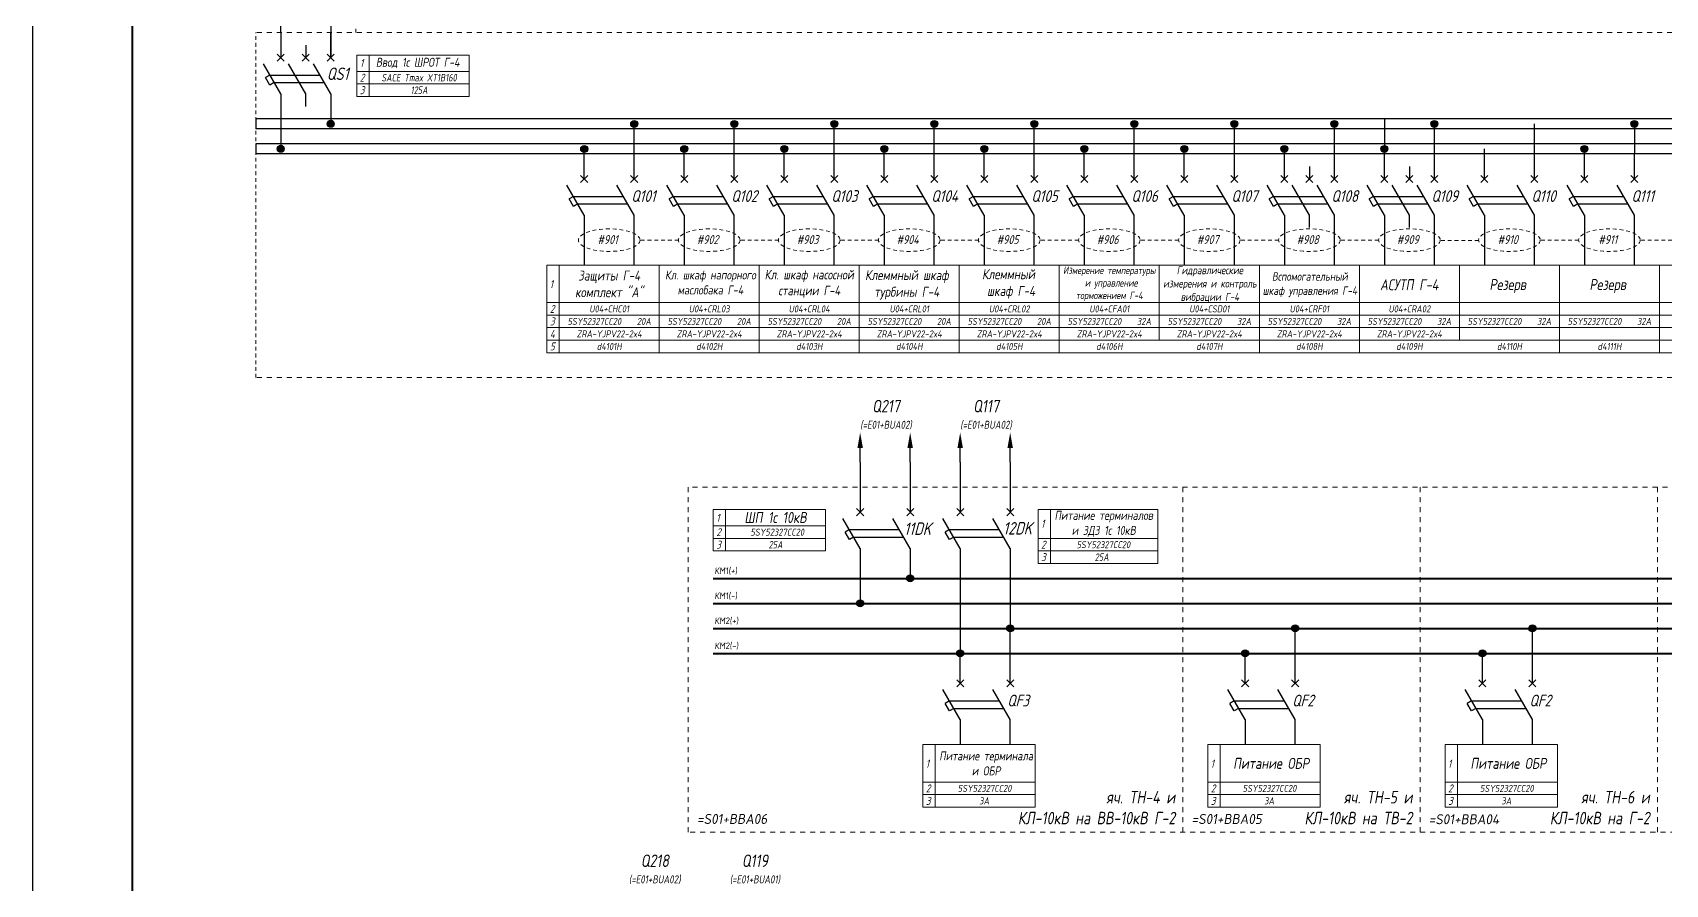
# Model space of a CAD drawing. Header units: millimetres. Extents: x 2704 to 4357, y 2919 to 4427.
# Drawn here: x 2704.2 to 3030.7, y 3757.2 to 3927.5 of the extents above; entities that cross this region are included whole.
import ezdxf
from ezdxf.enums import TextEntityAlignment as Align

# ---------------------------------------------------------------- set-up
doc = ezdxf.new("R2010")
doc.units = ezdxf.units.MM
doc.linetypes.add('JIS_02_0.7', pattern=[1.35, 0.75, -0.6])
doc.linetypes.add('JIS_02_1.0', pattern=[2, 1, -1])
doc.styles.add('eskdw', font='', dxfattribs={"oblique": 10})
doc.styles.get("Standard").update_dxf_attribs({"font": '', "oblique": 10, "height": 2.5})
doc.styles.add('Гост', font='', dxfattribs={"oblique": 10, "height": 1.4})
doc.styles.add('Шины', font='', dxfattribs={"oblique": 5, "height": 1.2})
doc.styles.get('eskdw').set_extended_font_data('GOST type A')
doc.styles.get('Standard').set_extended_font_data('GOST type A')
doc.styles.get('Гост').set_extended_font_data('GOST type A')
doc.styles.get('Шины').set_extended_font_data('GOST type B')

msp = doc.modelspace()

# ---------------------------------------------------------------- hatches: boundary and pattern name
for points in [[(2764.53, 3909.24, 1), (2763.13, 3909.24, 1)], [(2764.53, 3909.24, 1), (2763.13, 3909.24, 1)], [(2825.21, 3909.21, 1), (2823.81, 3909.21, 1)], [(2825.21, 3909.21, 1), (2823.81, 3909.21, 1)], [(2845.21, 3909.22, 1), (2843.81, 3909.22, 1)], [(2845.21, 3909.22, 1), (2843.81, 3909.22, 1)], [(2865.21, 3909.22, 1), (2863.81, 3909.22, 1)], [(2865.21, 3909.22, 1), (2863.81, 3909.22, 1)], [(2885.21, 3909.22, 1), (2883.81, 3909.22, 1)], [(2885.21, 3909.22, 1), (2883.81, 3909.22, 1)], [(2905.21, 3909.22, 1), (2903.81, 3909.22, 1)], [(2905.21, 3909.22, 1), (2903.81, 3909.22, 1)], [(2925.21, 3909.22, 1), (2923.81, 3909.22, 1)], [(2945.21, 3909.22, 1), (2943.81, 3909.22, 1)], [(2945.21, 3909.22, 1), (2943.81, 3909.22, 1)], [(2965.21, 3909.22, 1), (2963.81, 3909.22, 1)], [(2985.21, 3909.22, 1), (2983.81, 3909.22, 1)], [(3025.21, 3909.22, 1), (3023.81, 3909.22, 1)], [(3025.21, 3909.22, 1), (3023.81, 3909.22, 1)], [(2754.53, 3904.24, 1), (2753.13, 3904.24, 1)], [(2754.53, 3904.24, 1), (2753.13, 3904.24, 1)], [(2754.53, 3904.24, 1), (2753.13, 3904.24, 1)], [(2815.21, 3904.21, 1), (2813.81, 3904.21, 1)], [(2815.21, 3904.21, 1), (2813.81, 3904.21, 1)], [(2815.21, 3904.21, 1), (2813.81, 3904.21, 1)], [(2835.21, 3904.22, 1), (2833.81, 3904.22, 1)], [(2835.21, 3904.22, 1), (2833.81, 3904.22, 1)], [(2835.21, 3904.22, 1), (2833.81, 3904.22, 1)], [(2855.21, 3904.22, 1), (2853.81, 3904.22, 1)], [(2855.21, 3904.22, 1), (2853.81, 3904.22, 1)], [(2875.21, 3904.22, 1), (2873.81, 3904.22, 1)], [(2875.21, 3904.22, 1), (2873.81, 3904.22, 1)], [(2895.21, 3904.22, 1), (2893.81, 3904.22, 1)], [(2895.21, 3904.22, 1), (2893.81, 3904.22, 1)], [(2915.21, 3904.22, 1), (2913.81, 3904.22, 1)], [(2915.21, 3904.22, 1), (2913.81, 3904.22, 1)], [(2935.21, 3904.22, 1), (2933.81, 3904.22, 1)], [(2935.21, 3904.22, 1), (2933.81, 3904.22, 1)], [(2955.21, 3904.22, 1), (2953.81, 3904.22, 1)], [(2975.21, 3904.22, 1), (2973.81, 3904.22, 1)], [(3015.21, 3904.22, 1), (3013.81, 3904.22, 1)], [(3015.21, 3904.22, 1), (3013.81, 3904.22, 1)], [(3015.21, 3904.22, 1), (3013.81, 3904.22, 1)], [(2880.39, 3818.37, 1), (2878.99, 3818.37, 1)], [(2880.39, 3818.37, 1), (2878.99, 3818.37, 1)], [(2870.39, 3813.37, 1), (2868.99, 3813.37, 1)], [(2870.39, 3813.37, 1), (2868.99, 3813.37, 1)], [(2870.39, 3813.37, 1), (2868.99, 3813.37, 1)], [(2900.39, 3808.37, 1), (2898.99, 3808.37, 1)], [(2900.39, 3808.37, 1), (2898.99, 3808.37, 1)], [(2957.37, 3808.37, 1), (2955.97, 3808.37, 1)], [(2957.37, 3808.37, 1), (2955.97, 3808.37, 1)], [(3004.82, 3808.37, 1), (3003.42, 3808.37, 1)], [(3004.82, 3808.37, 1), (3003.42, 3808.37, 1)], [(2890.39, 3803.37, 1), (2888.99, 3803.37, 1)], [(2890.39, 3803.37, 1), (2888.99, 3803.37, 1)], [(2890.39, 3803.37, 1), (2888.99, 3803.37, 1)], [(2947.37, 3803.37, 1), (2945.97, 3803.37, 1)], [(2947.37, 3803.37, 1), (2945.97, 3803.37, 1)], [(2947.37, 3803.37, 1), (2945.97, 3803.37, 1)], [(2994.82, 3803.37, 1), (2993.42, 3803.37, 1)], [(2994.82, 3803.37, 1), (2993.42, 3803.37, 1)], [(2994.82, 3803.37, 1), (2993.42, 3803.37, 1)]]:
    msp.add_hatch(color=256).paths.add_polyline_path(points)

# ---------------------------------------------------------------- linework, layer by layer
for p, q in [((2704.22, 4427.05), (2704.22, 3586.05)), ((2753.83, 3927.46), (2753.83, 4165.07)), ((2763.83, 3932.46), (2763.83, 3922.46)), ((2753.83, 3927.46), (2753.83, 3922.46)), ((2763.83, 3922.46), (2763.83, 3927.46)), ((2758.83, 3924.96), (2758.83, 3922.46)), ((2753.83, 3915.22), (2750.37, 3921.22)), ((2753.12, 3921.75), (2754.54, 3923.17)), ((2754.54, 3921.75), (2753.12, 3923.17)), ((2758.83, 3915.22), (2755.37, 3921.22)), ((2758.12, 3921.75), (2759.54, 3923.17)), ((2759.54, 3921.75), (2758.12, 3923.17)), ((2763.83, 3915.22), (2760.37, 3921.22)), ((2763.12, 3921.75), (2764.54, 3923.17)), ((2764.54, 3921.75), (2763.12, 3923.17)), ((2751.67, 3918.97), (2750.8, 3918.47)), ((2751.67, 3916.97), (2750.8, 3918.47)), ((2751.23, 3919.72), (2751.23, 3919.72)), ((2751.23, 3919.72), (2751.23, 3919.72)), ((2751.67, 3918.97), (2761.67, 3918.97)), ((2761.23, 3919.72), (2761.23, 3919.72)), ((2752.53, 3917.47), (2751.67, 3916.97)), ((2752.53, 3917.47), (2762.53, 3917.47)), ((2753.83, 3915.22), (2753.83, 3904.22)), ((2758.83, 3912.72), (2758.83, 3915.22)), ((2763.83, 3915.22), (2763.83, 3909.22)), ((3298.83, 3910.24), (2748.83, 3910.24)), ((2748.83, 3910.24), (2748.83, 3908.24)), ((3298.83, 3908.24), (2748.83, 3908.24)), ((2824.51, 3903.21), (2824.51, 3909.21)), ((2824.51, 3903.21), (2824.51, 3909.21)), ((2824.51, 3903.21), (2824.51, 3909.21)), ((2844.51, 3903.22), (2844.51, 3909.22)), ((2844.51, 3903.22), (2844.51, 3909.22)), ((2844.51, 3903.22), (2844.51, 3909.22)), ((2864.51, 3903.22), (2864.51, 3909.22)), ((2864.51, 3903.22), (2864.51, 3909.22)), ((2864.51, 3903.22), (2864.51, 3909.22)), ((2884.51, 3903.22), (2884.51, 3909.22)), ((2884.51, 3903.22), (2884.51, 3909.22)), ((2884.51, 3903.22), (2884.51, 3909.22)), ((2904.51, 3903.22), (2904.51, 3909.22)), ((2904.51, 3903.22), (2904.51, 3909.22)), ((2904.51, 3903.22), (2904.51, 3909.22)), ((2924.51, 3903.22), (2924.51, 3909.22)), ((2924.51, 3903.22), (2924.51, 3909.22)), ((2924.51, 3903.22), (2924.51, 3909.22)), ((2944.51, 3903.22), (2944.51, 3909.22)), ((2944.51, 3903.22), (2944.51, 3909.22)), ((2944.51, 3903.22), (2944.51, 3909.22)), ((2944.51, 3903.22), (2944.51, 3909.22)), ((2964.51, 3903.22), (2964.51, 3909.22)), ((2964.51, 3903.22), (2964.51, 3909.22)), ((2964.51, 3903.22), (2964.51, 3909.22)), ((2974.51, 3910.22), (2974.51, 3904.22)), ((2984.51, 3903.22), (2984.51, 3909.22)), ((2984.51, 3903.22), (2984.51, 3909.22)), ((2984.51, 3903.22), (2984.51, 3909.22)), ((3004.51, 3903.22), (3004.51, 3909.22)), ((3004.51, 3903.22), (3004.51, 3909.22)), ((3004.51, 3903.22), (3004.51, 3909.22)), ((3024.51, 3909.22), (3024.51, 3903.22)), ((3298.83, 3905.24), (2748.83, 3905.24)), ((3298.83, 3905.24), (2748.83, 3905.24)), ((2748.83, 3905.24), (2748.83, 3903.24)), ((3298.83, 3903.24), (2748.83, 3903.24)), ((2814.51, 3903.21), (2814.51, 3904.21)), ((2814.51, 3903.21), (2814.51, 3904.21)), ((2814.51, 3898.22), (2814.51, 3903.22)), ((2824.51, 3898.22), (2824.51, 3903.22)), ((2824.51, 3898.22), (2824.51, 3903.22)), ((2834.51, 3903.22), (2834.51, 3904.22)), ((2834.51, 3903.22), (2834.51, 3904.22)), ((2834.51, 3898.22), (2834.51, 3903.22)), ((2844.51, 3898.22), (2844.51, 3903.22)), ((2844.51, 3898.22), (2844.51, 3903.22)), ((2854.51, 3903.22), (2854.51, 3904.22)), ((2854.51, 3903.22), (2854.51, 3904.22)), ((2854.51, 3898.22), (2854.51, 3903.22)), ((2864.51, 3898.22), (2864.51, 3903.22)), ((2864.51, 3898.22), (2864.51, 3903.22)), ((2874.51, 3903.22), (2874.51, 3904.22)), ((2874.51, 3903.22), (2874.51, 3904.22)), ((2874.51, 3898.22), (2874.51, 3903.22)), ((2884.51, 3898.22), (2884.51, 3903.22)), ((2884.51, 3898.22), (2884.51, 3903.22)), ((2894.51, 3903.22), (2894.51, 3904.22)), ((2894.51, 3903.22), (2894.51, 3904.22)), ((2894.51, 3898.22), (2894.51, 3903.22)), ((2904.51, 3898.22), (2904.51, 3903.22)), ((2904.51, 3898.22), (2904.51, 3903.22)), ((2914.51, 3903.22), (2914.51, 3904.22)), ((2914.51, 3903.22), (2914.51, 3904.22)), ((2914.51, 3898.22), (2914.51, 3903.22)), ((2924.51, 3898.22), (2924.51, 3903.22)), ((2924.51, 3898.22), (2924.51, 3903.22)), ((2934.51, 3903.22), (2934.51, 3904.22)), ((2934.51, 3903.22), (2934.51, 3904.22)), ((2934.51, 3903.22), (2934.51, 3903.52)), ((2934.51, 3898.22), (2934.51, 3903.22)), ((2944.51, 3898.22), (2944.51, 3903.22)), ((2944.51, 3898.22), (2944.51, 3903.22)), ((2954.51, 3903.22), (2954.51, 3904.22)), ((2954.51, 3903.22), (2954.51, 3904.22)), ((2954.51, 3898.22), (2954.51, 3903.22)), ((2964.51, 3898.22), (2964.51, 3903.22)), ((2964.51, 3898.22), (2964.51, 3903.22)), ((2974.51, 3903.22), (2974.51, 3904.22)), ((2974.51, 3903.22), (2974.51, 3904.22)), ((2974.51, 3898.22), (2974.51, 3903.22)), ((2984.51, 3898.22), (2984.51, 3903.22)), ((2984.51, 3898.22), (2984.51, 3903.22)), ((2994.51, 3898.22), (2994.51, 3904.22)), ((3004.51, 3898.22), (3004.51, 3903.22)), ((3004.51, 3898.22), (3004.51, 3903.22)), ((3014.51, 3898.22), (3014.51, 3904.22)), ((3014.51, 3903.22), (3014.51, 3904.22)), ((3024.51, 3898.22), (3024.51, 3903.22)), ((3024.51, 3898.22), (3024.51, 3903.22)), ((2813.8, 3897.52), (2815.22, 3898.93)), ((2815.22, 3897.52), (2813.8, 3898.93)), ((2823.8, 3897.52), (2825.22, 3898.93)), ((2825.22, 3897.52), (2823.8, 3898.93)), ((2833.8, 3897.52), (2835.22, 3898.93)), ((2835.22, 3897.52), (2833.8, 3898.93)), ((2843.8, 3897.52), (2845.22, 3898.93)), ((2845.22, 3897.52), (2843.8, 3898.93)), ((2853.8, 3897.52), (2855.22, 3898.93)), ((2855.22, 3897.52), (2853.8, 3898.93)), ((2863.8, 3897.52), (2865.22, 3898.93)), ((2865.22, 3897.52), (2863.8, 3898.93)), ((2873.8, 3897.52), (2875.22, 3898.93)), ((2875.22, 3897.52), (2873.8, 3898.93)), ((2883.8, 3897.52), (2885.22, 3898.93)), ((2885.22, 3897.52), (2883.8, 3898.93)), ((2893.8, 3897.52), (2895.22, 3898.93)), ((2895.22, 3897.52), (2893.8, 3898.93)), ((2903.8, 3897.52), (2905.22, 3898.93)), ((2905.22, 3897.52), (2903.8, 3898.93)), ((2913.8, 3897.52), (2915.22, 3898.93)), ((2915.22, 3897.52), (2913.8, 3898.93)), ((2923.8, 3897.52), (2925.22, 3898.93)), ((2925.22, 3897.52), (2923.8, 3898.93)), ((2933.8, 3897.52), (2935.22, 3898.93)), ((2935.22, 3897.52), (2933.8, 3898.93)), ((2943.8, 3897.52), (2945.22, 3898.93)), ((2945.22, 3897.52), (2943.8, 3898.93)), ((2953.8, 3897.52), (2955.22, 3898.93)), ((2955.22, 3897.52), (2953.8, 3898.93)), ((2958.8, 3897.52), (2960.22, 3898.93)), ((2960.22, 3897.52), (2958.8, 3898.93)), ((2959.51, 3900.72), (2959.51, 3898.22)), ((2963.8, 3897.52), (2965.22, 3898.93)), ((2965.22, 3897.52), (2963.8, 3898.93)), ((2973.8, 3897.52), (2975.22, 3898.93)), ((2975.22, 3897.52), (2973.8, 3898.93)), ((2978.8, 3897.52), (2980.22, 3898.93)), ((2980.22, 3897.52), (2978.8, 3898.93)), ((2979.51, 3900.72), (2979.51, 3898.22)), ((2983.8, 3897.52), (2985.22, 3898.93)), ((2985.22, 3897.52), (2983.8, 3898.93)), ((2993.8, 3897.52), (2995.22, 3898.93)), ((2995.22, 3897.52), (2993.8, 3898.93)), ((3003.8, 3897.52), (3005.22, 3898.93)), ((3005.22, 3897.52), (3003.8, 3898.93)), ((3013.8, 3897.52), (3015.22, 3898.93)), ((3015.22, 3897.52), (3013.8, 3898.93)), ((3023.8, 3897.52), (3025.22, 3898.93)), ((3025.22, 3897.52), (3023.8, 3898.93)), ((2814.51, 3890.99), (2811.05, 3896.99)), ((2824.51, 3890.99), (2821.05, 3896.99)), ((2821.91, 3895.49), (2821.91, 3895.49)), ((2834.51, 3890.99), (2831.05, 3896.99)), ((2844.51, 3890.99), (2841.05, 3896.99)), ((2841.91, 3895.49), (2841.91, 3895.49)), ((2854.51, 3890.99), (2851.05, 3896.99)), ((2864.51, 3890.99), (2861.05, 3896.99)), ((2861.91, 3895.49), (2861.91, 3895.49)), ((2874.51, 3890.99), (2871.04, 3896.99)), ((2884.51, 3890.99), (2881.04, 3896.99)), ((2881.91, 3895.49), (2881.91, 3895.49)), ((2894.51, 3890.99), (2891.04, 3896.99)), ((2904.51, 3890.99), (2901.04, 3896.99)), ((2901.91, 3895.49), (2901.91, 3895.49)), ((2914.51, 3890.99), (2911.04, 3896.99)), ((2924.51, 3890.99), (2921.04, 3896.99)), ((2921.91, 3895.49), (2921.91, 3895.49)), ((2934.51, 3890.99), (2931.04, 3896.99)), ((2944.51, 3890.99), (2941.04, 3896.99)), ((2941.91, 3895.49), (2941.91, 3895.49)), ((2954.51, 3890.99), (2951.04, 3896.99)), ((2959.51, 3890.99), (2956.04, 3896.99)), ((2964.51, 3890.99), (2961.04, 3896.99)), ((2961.91, 3895.49), (2961.91, 3895.49)), ((2974.51, 3890.99), (2971.04, 3896.99)), ((2979.51, 3890.99), (2976.04, 3896.99)), ((2984.51, 3890.99), (2981.04, 3896.99)), ((2981.91, 3895.49), (2981.91, 3895.49)), ((2994.51, 3890.99), (2991.04, 3896.99)), ((3004.51, 3890.99), (3001.04, 3896.99)), ((3001.91, 3895.49), (3001.91, 3895.49)), ((3014.51, 3890.99), (3011.04, 3896.99)), ((3024.51, 3890.99), (3021.04, 3896.99)), ((3021.91, 3895.49), (3021.91, 3895.49)), ((2812.34, 3894.74), (2811.48, 3894.24)), ((2812.34, 3892.74), (2811.48, 3894.24)), ((2812.34, 3894.74), (2822.34, 3894.74)), ((2813.21, 3893.24), (2812.34, 3892.74)), ((2813.21, 3893.24), (2823.21, 3893.24)), ((2832.34, 3894.74), (2831.48, 3894.24)), ((2832.34, 3892.74), (2831.48, 3894.24)), ((2832.34, 3894.74), (2842.34, 3894.74)), ((2833.21, 3893.24), (2832.34, 3892.74)), ((2833.21, 3893.24), (2843.21, 3893.24)), ((2852.34, 3894.74), (2851.48, 3894.24)), ((2852.34, 3892.74), (2851.48, 3894.24)), ((2852.34, 3894.74), (2862.34, 3894.74)), ((2853.21, 3893.24), (2852.34, 3892.74)), ((2853.21, 3893.24), (2863.21, 3893.24)), ((2872.34, 3894.74), (2871.48, 3894.24)), ((2872.34, 3892.74), (2871.48, 3894.24)), ((2872.34, 3894.74), (2882.34, 3894.74)), ((2873.21, 3893.24), (2872.34, 3892.74)), ((2873.21, 3893.24), (2883.21, 3893.24)), ((2892.34, 3894.74), (2891.48, 3894.24)), ((2892.34, 3892.74), (2891.48, 3894.24)), ((2892.34, 3894.74), (2902.34, 3894.74)), ((2893.21, 3893.24), (2892.34, 3892.74)), ((2893.21, 3893.24), (2903.21, 3893.24)), ((2912.34, 3894.74), (2911.48, 3894.24)), ((2912.34, 3892.74), (2911.48, 3894.24)), ((2912.34, 3894.74), (2922.34, 3894.74)), ((2913.21, 3893.24), (2912.34, 3892.74)), ((2913.21, 3893.24), (2923.21, 3893.24)), ((2932.34, 3894.74), (2931.48, 3894.24)), ((2932.34, 3892.74), (2931.48, 3894.24)), ((2932.34, 3894.74), (2942.34, 3894.74)), ((2933.21, 3893.24), (2932.34, 3892.74)), ((2933.21, 3893.24), (2943.21, 3893.24)), ((2952.34, 3894.74), (2951.48, 3894.24)), ((2952.34, 3892.74), (2951.48, 3894.24)), ((2952.34, 3894.74), (2962.34, 3894.74)), ((2953.21, 3893.24), (2952.34, 3892.74)), ((2953.21, 3893.24), (2963.21, 3893.24)), ((2972.34, 3894.74), (2971.48, 3894.24)), ((2972.34, 3892.74), (2971.48, 3894.24)), ((2972.34, 3894.74), (2982.34, 3894.74)), ((2973.21, 3893.24), (2972.34, 3892.74)), ((2973.21, 3893.24), (2983.21, 3893.24)), ((2992.34, 3894.74), (2991.48, 3894.24)), ((2992.34, 3892.74), (2991.48, 3894.24)), ((2992.34, 3894.74), (3002.34, 3894.74)), ((2993.21, 3893.24), (2992.34, 3892.74)), ((2993.21, 3893.24), (3003.21, 3893.24)), ((3012.34, 3894.74), (3011.48, 3894.24)), ((3012.34, 3892.74), (3011.48, 3894.24)), ((3012.34, 3894.74), (3022.34, 3894.74)), ((3013.21, 3893.24), (3012.34, 3892.74)), ((3013.21, 3893.24), (3023.21, 3893.24)), ((2814.51, 3890.99), (2814.51, 3885.99)), ((2824.51, 3885.99), (2824.51, 3890.99)), ((2834.51, 3890.99), (2834.51, 3885.99)), ((2844.51, 3885.99), (2844.51, 3890.99)), ((2854.51, 3890.99), (2854.51, 3885.99)), ((2864.51, 3885.99), (2864.51, 3890.99)), ((2874.51, 3890.99), (2874.51, 3885.99)), ((2884.51, 3885.99), (2884.51, 3890.99)), ((2894.51, 3890.99), (2894.51, 3885.99)), ((2904.51, 3885.99), (2904.51, 3890.99)), ((2914.51, 3890.99), (2914.51, 3885.99)), ((2924.51, 3885.99), (2924.51, 3890.99)), ((2934.51, 3890.99), (2934.51, 3885.99)), ((2944.51, 3885.99), (2944.51, 3890.99)), ((2954.51, 3890.99), (2954.51, 3885.99)), ((2959.51, 3888.49), (2959.51, 3890.99)), ((2964.51, 3885.99), (2964.51, 3890.99)), ((2974.51, 3890.99), (2974.51, 3885.99)), ((2979.51, 3888.49), (2979.51, 3890.99)), ((2984.51, 3885.99), (2984.51, 3890.99)), ((2994.51, 3890.99), (2994.51, 3885.99)), ((3004.51, 3885.99), (3004.51, 3890.99)), ((3014.51, 3890.99), (3014.51, 3885.99)), ((3024.51, 3885.99), (3024.51, 3890.99)), ((2814.51, 3885.99), (2814.51, 3880.99)), ((2824.51, 3880.99), (2824.51, 3885.99)), ((2834.51, 3885.99), (2834.51, 3880.99)), ((2844.51, 3880.99), (2844.51, 3885.99)), ((2854.51, 3885.99), (2854.51, 3880.99)), ((2864.51, 3880.99), (2864.51, 3885.99)), ((2874.51, 3885.99), (2874.51, 3880.99)), ((2884.51, 3880.99), (2884.51, 3885.99)), ((2894.51, 3885.99), (2894.51, 3880.99)), ((2904.51, 3880.99), (2904.51, 3885.99)), ((2914.51, 3885.99), (2914.51, 3880.99)), ((2924.51, 3880.99), (2924.51, 3885.99)), ((2934.51, 3885.99), (2934.51, 3880.99)), ((2944.51, 3880.99), (2944.51, 3885.99)), ((2954.51, 3885.99), (2954.51, 3880.99)), ((2964.51, 3880.99), (2964.51, 3885.99)), ((2974.51, 3885.99), (2974.51, 3880.99)), ((2984.51, 3880.99), (2984.51, 3885.99)), ((2994.51, 3885.99), (2994.51, 3880.99)), ((3004.51, 3880.99), (3004.51, 3885.99)), ((3014.51, 3885.99), (3014.51, 3880.99)), ((3024.51, 3880.99), (3024.51, 3885.99)), ((2869.69, 3841.61), (2869.69, 3844.44)), ((2879.69, 3841.61), (2879.69, 3844.44)), ((2889.69, 3841.61), (2889.69, 3844.44)), ((2899.69, 3841.61), (2899.69, 3844.44)), ((2869.69, 3841.61), (2869.69, 3831.61)), ((2879.69, 3841.61), (2879.69, 3831.61)), ((2889.69, 3841.61), (2889.69, 3836.61)), ((2899.69, 3841.61), (2899.69, 3831.61)), ((2889.69, 3836.61), (2889.69, 3831.61)), ((2869.69, 3824.37), (2866.23, 3830.37)), ((2868.99, 3830.9), (2870.4, 3832.32)), ((2870.4, 3830.9), (2868.99, 3832.32)), ((2879.69, 3824.37), (2876.23, 3830.37)), ((2878.99, 3830.9), (2880.4, 3832.32)), ((2880.4, 3830.9), (2878.99, 3832.32)), ((2889.69, 3824.37), (2886.23, 3830.37)), ((2888.99, 3830.9), (2890.4, 3832.32)), ((2890.4, 3830.9), (2888.99, 3832.32)), ((2899.69, 3824.37), (2896.23, 3830.37)), ((2898.99, 3830.9), (2900.4, 3832.32)), ((2900.4, 3830.9), (2898.99, 3832.32)), ((2867.53, 3828.12), (2866.66, 3827.62)), ((2867.53, 3826.12), (2866.66, 3827.62)), ((2867.1, 3828.87), (2867.1, 3828.87)), ((2867.1, 3828.87), (2867.1, 3828.87)), ((2867.53, 3828.12), (2877.53, 3828.12)), ((2868.39, 3826.62), (2867.53, 3826.12)), ((2868.39, 3826.62), (2878.39, 3826.62)), ((2877.1, 3828.87), (2877.1, 3828.87)), ((2887.53, 3828.12), (2886.66, 3827.62)), ((2887.53, 3826.12), (2886.66, 3827.62)), ((2887.1, 3828.87), (2887.1, 3828.87)), ((2887.1, 3828.87), (2887.1, 3828.87)), ((2887.53, 3828.12), (2897.53, 3828.12)), ((2888.39, 3826.62), (2887.53, 3826.12)), ((2888.39, 3826.62), (2898.39, 3826.62)), ((2897.1, 3828.87), (2897.1, 3828.87)), ((2869.69, 3824.37), (2869.69, 3813.39)), ((2879.69, 3824.37), (2879.69, 3818.37)), ((2889.69, 3824.37), (2889.69, 3803.37)), ((2899.69, 3824.37), (2899.69, 3808.37)), ((2899.69, 3802.37), (2899.69, 3808.37)), ((2899.69, 3802.37), (2899.69, 3808.37)), ((2899.69, 3802.37), (2899.69, 3808.37)), ((2956.67, 3802.37), (2956.67, 3808.37)), ((2956.67, 3802.37), (2956.67, 3808.37)), ((2956.67, 3802.37), (2956.67, 3808.37)), ((3004.12, 3802.37), (3004.12, 3808.37)), ((3004.12, 3802.37), (3004.12, 3808.37)), ((3004.12, 3802.37), (3004.12, 3808.37)), ((2889.69, 3802.37), (2889.69, 3803.37)), ((2889.69, 3802.37), (2889.69, 3803.37)), ((2946.67, 3802.37), (2946.67, 3803.37)), ((2946.67, 3802.37), (2946.67, 3803.37)), ((2994.12, 3802.37), (2994.12, 3803.37)), ((2994.12, 3802.37), (2994.12, 3803.37)), ((2889.69, 3797.37), (2889.69, 3802.37)), ((2899.69, 3797.37), (2899.69, 3802.37)), ((2899.69, 3797.37), (2899.69, 3802.37)), ((2946.67, 3797.37), (2946.67, 3802.37)), ((2956.67, 3797.37), (2956.67, 3802.37)), ((2956.67, 3797.37), (2956.67, 3802.37)), ((2994.12, 3797.37), (2994.12, 3802.37)), ((3004.12, 3797.37), (3004.12, 3802.37)), ((3004.12, 3797.37), (3004.12, 3802.37)), ((2888.99, 3796.67), (2890.4, 3798.08)), ((2890.4, 3796.67), (2888.99, 3798.08)), ((2898.99, 3796.67), (2900.4, 3798.08)), ((2900.4, 3796.67), (2898.99, 3798.08)), ((2945.96, 3796.67), (2947.38, 3798.08)), ((2947.38, 3796.67), (2945.96, 3798.08)), ((2955.96, 3796.67), (2957.38, 3798.08)), ((2957.38, 3796.67), (2955.96, 3798.08)), ((2993.41, 3796.67), (2994.82, 3798.08)), ((2994.82, 3796.67), (2993.41, 3798.08)), ((3003.41, 3796.67), (3004.82, 3798.08)), ((3004.82, 3796.67), (3003.41, 3798.08)), ((2889.69, 3790.14), (2886.23, 3796.14)), ((2887.53, 3793.89), (2886.66, 3793.39)), ((2887.53, 3793.89), (2897.53, 3793.89)), ((2899.69, 3790.14), (2896.23, 3796.14)), ((2897.1, 3794.64), (2897.1, 3794.64)), ((2946.67, 3790.14), (2943.21, 3796.14)), ((2944.5, 3793.89), (2943.64, 3793.39)), ((2944.5, 3793.89), (2954.5, 3793.89)), ((2956.67, 3790.14), (2953.21, 3796.14)), ((2954.07, 3794.64), (2954.07, 3794.64)), ((2994.12, 3790.14), (2990.65, 3796.14)), ((2991.95, 3793.89), (2991.09, 3793.39)), ((2991.95, 3793.89), (3001.95, 3793.89)), ((3004.12, 3790.14), (3000.65, 3796.14)), ((3001.52, 3794.64), (3001.52, 3794.64)), ((2887.53, 3791.89), (2886.66, 3793.39)), ((2888.39, 3792.39), (2887.53, 3791.89)), ((2888.39, 3792.39), (2898.39, 3792.39)), ((2944.5, 3791.89), (2943.64, 3793.39)), ((2945.37, 3792.39), (2944.5, 3791.89)), ((2945.37, 3792.39), (2955.37, 3792.39)), ((2991.95, 3791.89), (2991.09, 3793.39)), ((2992.82, 3792.39), (2991.95, 3791.89)), ((2992.82, 3792.39), (3002.82, 3792.39)), ((2889.69, 3790.14), (2889.69, 3785.14)), ((2899.69, 3785.14), (2899.69, 3790.14)), ((2946.67, 3790.14), (2946.67, 3785.14)), ((2956.67, 3785.14), (2956.67, 3790.14)), ((2994.12, 3790.14), (2994.12, 3785.14)), ((3004.12, 3785.14), (3004.12, 3790.14))]:
    msp.add_line(p, q)
at = {"lineweight": 40}
for p, q in [((2724.22, 3591.05), (2724.22, 4422.05)), ((2840.33, 3818.37), (3151.46, 3818.37)), ((2840.33, 3813.37), (3151.46, 3813.37)), ((2840.33, 3808.37), (3151.46, 3808.37)), ((2840.33, 3803.37), (3151.46, 3803.37))]:
    msp.add_line(p, q, dxfattribs=at)
at = {"linetype": 'JIS_02_0.7', "lineweight": 15}
for p, q in [((2768.83, 3927.46), (2768.83, 3996.42)), ((2748.83, 3858.5), (2748.83, 3927.46))]:
    msp.add_line(p, q, dxfattribs=at)
at = {"linetype": 'JIS_02_1.0', "lineweight": 15}
for p, q in [((3866.06, 3927.46), (2748.83, 3927.46)), ((3866.06, 3858.5), (2748.83, 3858.5)), ((2835.33, 3836.61), (2835.33, 3767.64)), ((3177.14, 3836.61), (2835.33, 3836.61)), ((2934.22, 3836.61), (2934.22, 3767.64)), ((2981.67, 3836.61), (2981.67, 3767.64)), ((3029.12, 3836.61), (3029.12, 3767.64)), ((3178.69, 3767.64), (2835.33, 3767.64))]:
    msp.add_line(p, q, dxfattribs=at)
at = {"lineweight": 9}
for p, q in [((2769.06, 3922.98), (2771.5, 3922.98)), ((2769.06, 3922.98), (2769.06, 3914.71)), ((2771.5, 3922.98), (2791.5, 3922.98)), ((2771.5, 3922.98), (2771.5, 3914.71)), ((2771.5, 3922.98), (2771.5, 3914.71)), ((2791.5, 3922.98), (2791.5, 3914.71)), ((2769.06, 3919.71), (2771.5, 3919.71)), ((2771.5, 3919.71), (2774.7, 3919.71)), ((2772.18, 3919.71), (2791.5, 3919.71)), ((2769.06, 3917.21), (2771.5, 3917.21)), ((2769.06, 3914.71), (2771.5, 3914.71)), ((2771.5, 3917.21), (2774.7, 3917.21)), ((2771.5, 3914.71), (2774.7, 3914.71)), ((2772.18, 3917.21), (2791.5, 3917.21)), ((2772.18, 3914.71), (2791.5, 3914.71)), ((2807.06, 3880.99), (2809.51, 3880.99)), ((2807.06, 3880.99), (2807.06, 3863.49)), ((2809.51, 3880.99), (2809.51, 3863.49)), ((2809.51, 3880.99), (3209.51, 3880.99)), ((2829.51, 3880.99), (2829.51, 3863.49)), ((2849.51, 3880.99), (2849.51, 3863.49)), ((2869.51, 3880.99), (2869.51, 3865.99)), ((2869.51, 3880.99), (2869.51, 3863.49)), ((2889.51, 3880.99), (2889.51, 3863.49)), ((2909.51, 3880.99), (2909.51, 3863.49)), ((2929.51, 3880.99), (2929.51, 3865.99)), ((2949.51, 3880.99), (2949.51, 3863.49)), ((2969.51, 3880.99), (2969.51, 3863.49)), ((2989.51, 3865.99), (2989.51, 3880.99)), ((2989.51, 3880.99), (2989.51, 3865.99)), ((2989.51, 3880.99), (2989.51, 3865.99)), ((2989.51, 3880.99), (2989.51, 3865.99)), ((2989.51, 3880.99), (2989.51, 3865.99)), ((3009.51, 3880.99), (3009.51, 3863.49)), ((3029.51, 3880.99), (3029.51, 3863.49)), ((2809.51, 3875.99), (2809.51, 3863.49)), ((2809.51, 3875.99), (2809.51, 3863.49)), ((2809.51, 3875.99), (2809.51, 3863.49)), ((2807.06, 3873.49), (2989.51, 3873.49)), ((2989.51, 3873.49), (3209.51, 3873.49)), ((2807.06, 3870.99), (2809.51, 3870.99)), ((2809.51, 3870.99), (2989.51, 3870.99)), ((2989.51, 3870.99), (3209.51, 3870.99)), ((2807.06, 3868.49), (2809.51, 3868.49)), ((2807.06, 3865.99), (2809.51, 3865.99)), ((2809.51, 3868.49), (2989.51, 3868.49)), ((2809.51, 3865.99), (2989.51, 3865.99)), ((2989.51, 3868.49), (3209.51, 3868.49)), ((2989.51, 3865.99), (3209.51, 3865.99)), ((2807.06, 3863.49), (2809.51, 3863.49)), ((2809.51, 3863.49), (2989.51, 3863.49)), ((2989.51, 3863.49), (3209.51, 3863.49)), ((2840.33, 3832.13), (2840.33, 3823.86)), ((2840.33, 3832.13), (2862.78, 3832.13)), ((2840.33, 3832.13), (2840.33, 3823.86)), ((2842.78, 3832.13), (2842.78, 3823.86)), ((2842.78, 3823.86), (2842.78, 3832.13)), ((2862.78, 3832.13), (2862.78, 3823.86)), ((2905.27, 3832.13), (2905.27, 3821.36)), ((2905.27, 3832.13), (2929.22, 3832.13)), ((2907.72, 3821.36), (2907.72, 3832.13)), ((2907.72, 3829.63), (2907.72, 3821.36)), ((2929.22, 3832.13), (2929.22, 3821.36)), ((2840.33, 3828.86), (2842.78, 3828.86)), ((2840.33, 3826.36), (2842.78, 3826.36)), ((2842.78, 3828.86), (2846.9, 3828.86)), ((2842.78, 3828.86), (2845.98, 3828.86)), ((2842.78, 3826.36), (2846.9, 3826.36)), ((2842.78, 3826.36), (2845.98, 3826.36)), ((2843.46, 3828.86), (2862.78, 3828.86)), ((2843.46, 3826.36), (2862.78, 3826.36)), ((2905.27, 3826.36), (2907.72, 3826.36)), ((2907.72, 3826.36), (2911.83, 3826.36)), ((2907.72, 3826.36), (2910.92, 3826.36)), ((2908.4, 3826.36), (2929.22, 3826.36)), ((2840.33, 3823.86), (2842.78, 3823.86)), ((2842.78, 3823.86), (2846.9, 3823.86)), ((2842.78, 3823.86), (2845.98, 3823.86)), ((2843.46, 3823.86), (2862.78, 3823.86)), ((2905.27, 3823.86), (2907.72, 3823.86)), ((2907.72, 3823.86), (2911.83, 3823.86)), ((2907.72, 3823.86), (2910.92, 3823.86)), ((2908.4, 3823.86), (2929.22, 3823.86)), ((2905.27, 3821.36), (2907.72, 3821.36)), ((2907.72, 3821.36), (2911.83, 3821.36)), ((2907.72, 3821.36), (2910.92, 3821.36)), ((2908.4, 3821.36), (2929.22, 3821.36)), ((2882.25, 3785.14), (2884.69, 3785.14)), ((2882.25, 3785.14), (2882.25, 3772.64)), ((2884.69, 3785.14), (2884.69, 3772.64)), ((2884.69, 3785.14), (2884.69, 3772.64)), ((2884.69, 3785.14), (2904.69, 3785.14)), ((2904.69, 3785.14), (2904.69, 3772.64)), ((2939.22, 3785.14), (2941.67, 3785.14)), ((2939.22, 3785.14), (2939.22, 3772.64)), ((2941.67, 3785.14), (2941.67, 3772.64)), ((2941.67, 3785.14), (2941.67, 3772.64)), ((2941.67, 3785.14), (2961.67, 3785.14)), ((2961.67, 3785.14), (2961.67, 3772.64)), ((2986.67, 3785.14), (2989.12, 3785.14)), ((2986.67, 3785.14), (2986.67, 3772.64)), ((2989.12, 3785.14), (2989.12, 3772.64)), ((2989.12, 3785.14), (2989.12, 3772.64)), ((2989.12, 3785.14), (3009.12, 3785.14)), ((3009.12, 3785.14), (3009.12, 3772.64)), ((2882.25, 3777.64), (2904.69, 3777.64)), ((2884.69, 3780.14), (2884.69, 3772.64)), ((2884.69, 3780.14), (2884.69, 3772.64)), ((2884.69, 3780.14), (2884.69, 3772.64)), ((2939.22, 3777.64), (2961.67, 3777.64)), ((2941.67, 3780.14), (2941.67, 3772.64)), ((2941.67, 3780.14), (2941.67, 3772.64)), ((2941.67, 3780.14), (2941.67, 3772.64)), ((2986.67, 3777.64), (3009.12, 3777.64)), ((2989.12, 3780.14), (2989.12, 3772.64)), ((2989.12, 3780.14), (2989.12, 3772.64)), ((2989.12, 3780.14), (2989.12, 3772.64)), ((2882.25, 3775.14), (2884.69, 3775.14)), ((2884.69, 3775.14), (2904.69, 3775.14)), ((2939.22, 3775.14), (2941.67, 3775.14)), ((2941.67, 3775.14), (2961.67, 3775.14)), ((2986.67, 3775.14), (2989.12, 3775.14)), ((2989.12, 3775.14), (3009.12, 3775.14)), ((2882.25, 3772.64), (2884.69, 3772.64)), ((2884.69, 3772.64), (2904.69, 3772.64)), ((2939.22, 3772.64), (2941.67, 3772.64)), ((2941.67, 3772.64), (2961.67, 3772.64)), ((2986.67, 3772.64), (2989.12, 3772.64)), ((2989.12, 3772.64), (3009.12, 3772.64))]:
    msp.add_line(p, q, dxfattribs=at)
at = {"linetype": 'JIS_02_0.7', "lineweight": 13}
for p, q in [((2833.35, 3885.99), (2825.67, 3885.99)), ((2853.35, 3885.99), (2845.67, 3885.99)), ((2873.35, 3885.99), (2865.67, 3885.99)), ((2893.35, 3885.99), (2885.67, 3885.99)), ((2913.35, 3885.99), (2905.67, 3885.99)), ((2933.35, 3885.99), (2925.67, 3885.99)), ((2953.35, 3885.99), (2945.67, 3885.99)), ((2973.35, 3885.99), (2965.67, 3885.99)), ((2993.35, 3885.94), (2985.67, 3885.94)), ((3013.35, 3885.99), (3005.67, 3885.99)), ((3033.35, 3885.99), (3025.67, 3885.99))]:
    msp.add_line(p, q, dxfattribs=at)
at = {"ltscale": 5}
for points in [[(2869.69, 3847.51, 0, 1.09, 0), (2869.69, 3844.44, 0, 1.09, 0)], [(2879.69, 3847.51, 0, 1.09, 0), (2879.69, 3844.44, 0, 1.09, 0)], [(2889.69, 3847.51, 0, 1.09, 0), (2889.69, 3844.44, 0, 1.09, 0)], [(2899.69, 3847.51, 0, 1.09, 0), (2899.69, 3844.44, 0, 1.09, 0)]]:
    msp.add_lwpolyline(points, format="xyseb", dxfattribs=at)
for centre in [(2763.83, 3909.24), (2763.83, 3909.24), (2824.51, 3909.21), (2824.51, 3909.21), (2844.51, 3909.22), (2844.51, 3909.22), (2864.51, 3909.22), (2864.51, 3909.22), (2884.51, 3909.22), (2884.51, 3909.22), (2904.51, 3909.22), (2904.51, 3909.22), (2924.51, 3909.22), (2944.51, 3909.22), (2944.51, 3909.22), (2964.51, 3909.22), (2984.51, 3909.22), (3024.51, 3909.22), (3024.51, 3909.22), (2753.83, 3904.24), (2753.83, 3904.24), (2753.83, 3904.24), (2814.51, 3904.21), (2814.51, 3904.21), (2814.51, 3904.21), (2834.51, 3904.22), (2834.51, 3904.22), (2834.51, 3904.22), (2854.51, 3904.22), (2854.51, 3904.22), (2874.51, 3904.22), (2874.51, 3904.22), (2894.51, 3904.22), (2894.51, 3904.22), (2914.51, 3904.22), (2914.51, 3904.22), (2934.51, 3904.22), (2934.51, 3904.22), (2954.51, 3904.22), (2974.51, 3904.22), (3014.51, 3904.22), (3014.51, 3904.22), (3014.51, 3904.22), (2879.69, 3818.37), (2879.69, 3818.37), (2869.69, 3813.37), (2869.69, 3813.37), (2869.69, 3813.37), (2899.69, 3808.37), (2899.69, 3808.37), (2956.67, 3808.37), (2956.67, 3808.37), (3004.12, 3808.37), (3004.12, 3808.37), (2889.69, 3803.37), (2889.69, 3803.37), (2889.69, 3803.37), (2946.67, 3803.37), (2946.67, 3803.37), (2946.67, 3803.37), (2994.12, 3803.37), (2994.12, 3803.37), (2994.12, 3803.37)]:
    msp.add_circle(centre, 0.7)
at = {"linetype": 'JIS_02_0.7', "lineweight": 13}
for centre in [(2819.51, 3885.99), (2839.51, 3885.99), (2859.51, 3885.99), (2879.51, 3885.99), (2899.51, 3885.99), (2919.51, 3885.99), (2939.51, 3885.99), (2959.51, 3885.99), (2979.51, 3885.99), (2999.51, 3885.99), (3019.51, 3885.99)]:
    msp.add_ellipse(centre, major_axis=(6.16, 0), ratio=0.365853, dxfattribs=at)

# ---------------------------------------------------------------- texts
at = {"lineweight": 9, "style": 'eskdw', "oblique": 15}
for s, p in [('1', (2769.68, 3920.62)), ('2', (2769.64, 3917.66)), ('3', (2769.64, 3915.16)), ('1', (2807.61, 3876.39)), ('2', (2807.65, 3871.44)), ('3', (2807.65, 3868.94)), ('5', (2807.65, 3863.94)), ('4', (2807.65, 3866.44)), ('1', (2840.92, 3829.68)), ('1', (2905.86, 3828.51)), ('2', (2840.92, 3826.81)), ('3', (2840.92, 3824.31)), ('2', (2905.86, 3824.31)), ('3', (2905.86, 3821.81)), ('1', (2882.8, 3780.54)), ('1', (2939.77, 3780.54)), ('1', (2987.22, 3780.54)), ('2', (2882.83, 3775.59)), ('3', (2882.83, 3773.09)), ('2', (2939.81, 3775.59)), ('3', (2939.81, 3773.09)), ('2', (2987.26, 3775.59)), ('3', (2987.26, 3773.09))]:
    msp.add_text(s, height=1.6, dxfattribs=at).set_placement(p)
at = {"style": 'eskdw', "oblique": 15}
for s, height, p in [('QS1', 2.5, (2763.02, 3917.99)), ('Q101', 2.355, (2823.91, 3893.62)), ('Q102', 2.355, (2843.91, 3893.62)), ('Q103', 2.355, (2863.91, 3893.62)), ('Q104', 2.355, (2883.9, 3893.62)), ('Q105', 2.355, (2903.9, 3893.62)), ('Q106', 2.355, (2923.9, 3893.62)), ('Q107', 2.355, (2943.9, 3893.62)), ('Q108', 2.355, (2963.9, 3893.62)), ('Q109', 2.355, (2983.9, 3893.62)), ('Q110', 2.355, (3003.9, 3893.62)), ('Q111', 2.355, (3023.9, 3893.62)), ('11DK', 2.5, (2878.45, 3827.05)), ('12DK', 2.5, (2898.26, 3827.14)), ('QF3', 2.355, (2899.09, 3792.77)), ('QF2', 2.355, (2956.07, 3792.77)), ('QF2', 2.355, (3003.51, 3792.77))]:
    msp.add_text(s, height=height, dxfattribs=at).set_placement(p)
at = {"lineweight": 9, "style": 'eskdw', "oblique": 15}
for s, p in [('#901', (2819.15, 3886.09)), ('#902', (2839.15, 3886.09)), ('#903', (2859.15, 3886.09)), ('#904', (2879.15, 3886.09)), ('#905', (2899.15, 3886.09)), ('#906', (2919.15, 3886.09)), ('#907', (2939.15, 3886.09)), ('#908', (2959.15, 3886.09)), ('#909', (2979.15, 3886.09)), ('#910', (2999.15, 3886.09)), ('#911', (3019.15, 3886.09))]:
    msp.add_text(s, height=1.8, dxfattribs=at).set_placement(p, align=Align.MIDDLE_CENTER)
at = {"lineweight": 9}
for s, width, insert, char_height, attachment_point, style in [('Ввод 1с ШРОТ Г-4', 23.4273, (2781.22, 3921.4), 1.8, 5, 'Гост'), ('Резерв', 20, (2999.18, 3876.82), 2.2, 5, 'Гост'), ('Резерв', 20, (3019.18, 3876.82), 2.2, 5, 'Гост'), ('ШП 1с 10кВ', 23.4273, (2852.76, 3830.55), 2.2, 5, 'Гост'), ('Питание терминалов \\Pи ЗДЗ 1с 10кВ', 59.116, (2918.39, 3829.28), 1.8, 5, 'Гост'), (' {\\H1.0833x;КМ1(+)}', 7.2274, (2839.8, 3820.56), 1.2, 1, 'Шины'), (' {\\H1.0833x;КМ1(-)}', 7.2274, (2839.8, 3815.56), 1.2, 1, 'Шины'), (' {\\H1.0833x;КМ2(+)}', 7.2274, (2839.8, 3810.56), 1.2, 1, 'Шины'), (' {\\H1.0833x;КМ2(-)}', 7.2274, (2839.8, 3805.56), 1.2, 1, 'Шины')]:
    msp.add_mtext_dynamic_manual_height_columns(s, width=width, gutter_width=6, heights=[0], dxfattribs=dict(at, insert=insert, char_height=char_height, attachment_point=attachment_point, style=style))
at = {"lineweight": 9, "attachment_point": 5}
for s, insert, char_height, width in [('{\\fGOST 2.304 type A|b0|i0|c0|p34;SACE Tmax XT1B160 }', (2781.5, 3918.46), 1.5, 20), ('{\\fGOST 2.304 type A|b0|i0|c0|p34;125\\fGOST 2.304 type A|b0|i0|c204|p34;А}', (2781.5, 3915.96), 1.5, 20), ('Защиты Г-4\\Pкомплект "А"', (2819.51, 3877.24), 2, 22.6797), ('{\\fGOST 2.304 type A|b0|i0|c204|p34;Измерение температуры\\P и управление \\Pторможением Г-4}', (2919.51, 3877.24), 1.5, 22.9108), ('{\\fGOST_type_A|b0|i0|c204|p2;Гидравлические измерения и контроль вибрации Г-4}', (2939.62, 3877.09), 1.6, 21.4575), ('{\\fGOST type A|b0|i0|c2|p18;Вспомогательный \\Pшкаф управления Г-4}', (2959.62, 3877.08), 1.7, 23.7212), ('{\\fGOST type A|b0|i0|c2|p18;АСУТП Г-4}', (2979.48, 3877.07), 2.2, 20), ('{\\fGOST 2.304 type A|b0|i0|c0|p34;U\\fGOST 2.304 type A|b0|i0|c204|p34;04\\fGOST 2.304 type A|b0|i0|c0|p34;+CHC01}', (2819.51, 3872.24), 1.4, 20), ('U04+CRL03', (2839.51, 3872.24), 1.4, 20), ('{\\fGOST 2.304 type A|b0|i0|c0|p34;U\\fGOST 2.304 type A|b0|i0|c204|p34;04\\fGOST 2.304 type A|b0|i0|c0|p34;+CRL04}', (2859.51, 3872.24), 1.4, 20), ('{\\fGOST 2.304 type A|b0|i0|c0|p34;U\\fGOST 2.304 type A|b0|i0|c204|p34;04\\fGOST 2.304 type A|b0|i0|c0|p34;+CRL01}', (2879.51, 3872.24), 1.4, 20), ('{\\fGOST 2.304 type A|b0|i0|c0|p34;U\\fGOST 2.304 type A|b0|i0|c204|p34;04\\fGOST 2.304 type A|b0|i0|c0|p34;+CRL02}', (2899.51, 3872.24), 1.4, 20), ('{\\fGOST 2.304 type A|b0|i0|c0|p34;U\\fGOST 2.304 type A|b0|i0|c204|p34;04\\fGOST 2.304 type A|b0|i0|c0|p34;+CFA01}', (2919.51, 3872.24), 1.4, 20), ('U04+CSD01', (2939.51, 3872.24), 1.4, 20), ('U04+CRF01', (2959.51, 3872.24), 1.4, 20), ('{\\fGOST 2.304 type A|b0|i0|c204|p34;5SY52327CC20    20А}', (2819.51, 3869.74), 1.4, 20), ('{\\fGOST 2.304 type A|b0|i0|c204|p34;5SY52327CC20    20А}', (2839.51, 3869.74), 1.4, 20), ('{\\fGOST 2.304 type A|b0|i0|c204|p34;5SY52327CC20    20А}', (2859.51, 3869.74), 1.4, 20), ('{\\fGOST 2.304 type A|b0|i0|c204|p34;5SY52327CC20    20А}', (2879.51, 3869.74), 1.4, 20), ('{\\fGOST 2.304 type A|b0|i0|c204|p34;5SY52327CC20    20А}', (2899.51, 3869.74), 1.4, 20), ('{\\fGOST 2.304 type A|b0|i0|c204|p34;5SY52327CC20    32А}', (2919.51, 3869.74), 1.4, 20), ('{\\fGOST 2.304 type A|b0|i0|c204|p34;5SY52327CC20    32А}', (2939.51, 3869.74), 1.4, 20), ('{\\fGOST 2.304 type A|b0|i0|c204|p34;5SY52327CC20    32А}', (2959.51, 3869.74), 1.4, 20), ('{\\fGOST 2.304 type A|b0|i0|c204|p34;5SY52327CC20    32А}', (2999.51, 3869.74), 1.4, 20), ('{\\fGOST 2.304 type A|b0|i0|c204|p34;5SY52327CC20    32А}', (3019.51, 3869.74), 1.4, 20), ('{\\fGOST 2.304 type A|b0|i0|c204|p34;ZRA-YJPV22-2x4}', (2819.51, 3867.24), 1.4, 20), ('{\\fGOST 2.304 type A|b0|i0|c204|p34;d4101\\fGOST 2.304 type A|b0|i0|c0|p34;H}', (2819.51, 3864.74), 1.4, 20), ('{\\fGOST 2.304 type A|b0|i0|c204|p34;ZRA-YJPV22-2x4}', (2839.51, 3867.24), 1.4, 20), ('{\\fGOST 2.304 type A|b0|i0|c204|p34;d4102\\fGOST 2.304 type A|b0|i0|c0|p34;H}', (2839.51, 3864.74), 1.4, 20), ('{\\fGOST 2.304 type A|b0|i0|c204|p34;ZRA-YJPV22-2x4}', (2859.51, 3867.24), 1.4, 20), ('{\\fGOST 2.304 type A|b0|i0|c204|p34;d4103\\fGOST 2.304 type A|b0|i0|c0|p34;H}', (2859.51, 3864.74), 1.4, 20), ('{\\fGOST 2.304 type A|b0|i0|c204|p34;ZRA-YJPV22-2x4}', (2879.51, 3867.24), 1.4, 20), ('{\\fGOST 2.304 type A|b0|i0|c204|p34;d4104\\fGOST 2.304 type A|b0|i0|c0|p34;H}', (2879.51, 3864.74), 1.4, 20), ('{\\fGOST 2.304 type A|b0|i0|c204|p34;ZRA-YJPV22-2x4}', (2899.51, 3867.24), 1.4, 20), ('{\\fGOST 2.304 type A|b0|i0|c204|p34;d4105\\fGOST 2.304 type A|b0|i0|c0|p34;H}', (2899.51, 3864.74), 1.4, 20), ('{\\fGOST 2.304 type A|b0|i0|c204|p34;ZRA-YJPV22-2x4}', (2919.51, 3867.24), 1.4, 20), ('{\\fGOST 2.304 type A|b0|i0|c204|p34;d4106\\fGOST 2.304 type A|b0|i0|c0|p34;H}', (2919.51, 3864.74), 1.4, 20), ('{\\fGOST 2.304 type A|b0|i0|c204|p34;ZRA-YJPV22-2x4}', (2939.51, 3867.24), 1.4, 20), ('{\\fGOST 2.304 type A|b0|i0|c204|p34;ZRA-YJPV22-2x4}', (2959.51, 3867.24), 1.4, 20), ('d4108H', (2959.51, 3864.74), 1.4, 20), ('{\\fGOST 2.304 type A|b0|i0|c204|p34;d4110\\fGOST 2.304 type A|b0|i0|c0|p34;H}', (2999.51, 3864.74), 1.4, 20), ('{\\fGOST 2.304 type A|b0|i0|c204|p34;d4111\\fGOST 2.304 type A|b0|i0|c0|p34;H}', (3019.51, 3864.74), 1.4, 20), ('{\\fGOST 2.304 type A|b0|i0|c204|p34;5SY52327CC20}', (2853.12, 3827.61), 1.4, 20), ('{\\fGOST 2.304 type A|b0|i0|c0|p34;25\\fGOST 2.304 type A|b0|i0|c204|p34;А}', (2852.78, 3825.11), 1.5, 20), ('{\\fGOST 2.304 type A|b0|i0|c204|p34;5SY52327CC20}', (2918.33, 3825.11), 1.4, 20), ('{\\fGOST 2.304 type A|b0|i0|c0|p34;25\\fGOST 2.304 type A|b0|i0|c204|p34;А}', (2917.99, 3822.61), 1.5, 20), ('Питание терминала \\Pи ОБР', (2894.88, 3781.39), 1.8, 22.6797), ('Питание ОБР', (2951.86, 3781.39), 2.2, 22.6797), ('Питание ОБР', (2999.3, 3781.39), 2.2, 22.6797), ('{\\fGOST 2.304 type A|b0|i0|c204|p34;5SY52327CC20}', (2894.58, 3776.39), 1.4, 20), ('{\\fGOST 2.304 type A|b0|i0|c204|p34;3А}', (2894.49, 3773.89), 1.4, 20), ('{\\fGOST 2.304 type A|b0|i0|c204|p34;5SY52327CC20}', (2951.55, 3776.39), 1.4, 20), ('{\\fGOST 2.304 type A|b0|i0|c204|p34;3А}', (2951.47, 3773.89), 1.4, 20), ('{\\fGOST 2.304 type A|b0|i0|c204|p34;5SY52327CC20}', (2999, 3776.39), 1.4, 20), ('{\\fGOST 2.304 type A|b0|i0|c204|p34;3А}', (2998.91, 3773.89), 1.4, 20)]:
    msp.add_mtext(s, dxfattribs=dict(at, insert=insert, char_height=char_height, width=width))
at = {"lineweight": 9, "attachment_point": 5, "style": 'Гост'}
for s, insert, char_height, width in [('Кл. шкаф напорного маслобака Г-4', (2839.75, 3877.52), 1.8, 23.1245), ('Кл. шкаф насосной станции Г-4', (2859.51, 3877.24), 1.9, 20), ('\\pl-0.9;Клеммный шкаф \\Pтурбины Г-4', (2879.46, 3877.05), 2, 22.2149), ('\\pl-0.675;{\\H1.3333x;Клеммный\\P шкаф Г-4} ', (2899.7, 3877.24), 1.5, 24.5957), ('{\\fGOST 2.304 type A|b0|i0|c0|p34;U\\fGOST 2.304 type A|b0|i0|c204|p34;04\\fGOST 2.304 type A|b0|i0|c0|p34;+CRA02}', (2979.51, 3872.24), 1.4, 20), ('{\\fGOST 2.304 type A|b0|i0|c204|p34;5SY52327CC20    32А}', (2979.51, 3869.74), 1.4, 20), ('d4107H', (2939.51, 3864.74), 1.4, 20), ('{\\fGOST 2.304 type A|b0|i0|c204|p34;ZRA-YJPV22-2x4}', (2979.51, 3867.24), 1.4, 20), ('{\\fGOST 2.304 type A|b0|i0|c204|p34;d4109\\fGOST 2.304 type A|b0|i0|c0|p34;H}', (2979.51, 3864.74), 1.4, 20)]:
    msp.add_mtext(s, dxfattribs=dict(at, insert=insert, char_height=char_height, width=width))
at = {"style": 'Гост'}
for s, width, insert, char_height, attachment_point in [('\\pxsm1;{\\fGOST_type_A|b0|i0|c0|p2;\\H1.0616x;Q217\\P\\H0.64x;(=E01+BUA02)}', 29.5568, (2874.87, 3851.09), 2.355, 5), ('\\pxsm1;{\\fGOST_type_A|b0|i0|c0|p2;\\H1.0616x;Q117\\P\\H0.64x;(=E01+BUA02)}', 29.5568, (2894.87, 3851.09), 2.355, 5), ('яч. ТН-4 и \\PКЛ-10кВ на ВВ-10кВ Г-2', 37.4467, (2932.7, 3772.54), 2.5, 6), ('яч. ТН-5 и \\PКЛ-10кВ на ТВ-2', 37.4467, (2980.14, 3772.54), 2.5, 6), ('яч. ТН-6 и \\PКЛ-10кВ на Г-2', 37.4467, (3027.59, 3772.54), 2.5, 6), ('{\\fGOST type B|b0|i0|c2|p18;=S01+BBA06}', 29.5568, (2844.1, 3770.28), 2, 5), ('{\\fGOST type B|b0|i0|c2|p18;=S01+BBA05}', 29.5568, (2942.99, 3770.27), 2, 5), ('{\\fGOST type B|b0|i0|c2|p18;=S01+BBA04}', 29.5568, (2990.43, 3770.22), 2, 5), ('\\pxsm1;{\\fGOST_type_A|b0|i0|c0|p2;\\H1.0616x;Q218\\P\\H0.64x;(=E01+BUA02\\fGOST type B|b0|i0|c2|p18;)}', 29.5568, (2828.65, 3760.21), 2.355, 5), ('\\pxsm1;{\\fGOST type A|b0|i0|c0|p34;\\H1.0616x;Q119\\P\\H0.64x;(=E01+BUA01)}', 29.5568, (2848.65, 3760.21), 2.355, 5)]:
    msp.add_mtext_dynamic_manual_height_columns(s, width=width, gutter_width=7, heights=[0], dxfattribs=dict(at, insert=insert, char_height=char_height, attachment_point=attachment_point))

doc.saveas('drawing.dxf')
